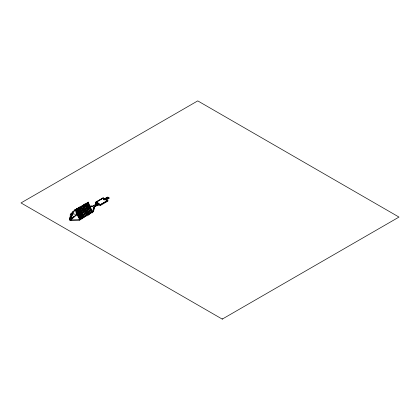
<?xml version="1.0" encoding="UTF-8"?>
<svg xmlns="http://www.w3.org/2000/svg" width="420" height="420" viewBox="0 0 420 420"><rect width="100%" height="100%" fill="white"/><g stroke="black" fill="none" stroke-linecap="round" stroke-linejoin="round"><path stroke-width="0.63" d="M69.794 219.875L69.977 217.896L72.844 211.838L72.755 213.927L70.838 218.395L70.838 220.269L69.626 219.802L70.492 220.458L70.838 220.253M79.832 220.138L75.059 209.685L70.297 214.316L69.977 219.77L69.626 219.949M74.96 210.068L75.842 209.234L75.842 210.2L79.842 219.245L93.445 211.381L94.064 208.782L93.145 208.252L94.08 207.711L93.98 206.945M79.065 219.377L93.445 211.071L92.657 210.62L93.802 209.958L93.445 211.381M69.794 219.555L70.66 220.201L69.794 219.555L70.88 217.051M71.332 215.849L72.844 211.838M70.455 218.169L75.059 209.685L75.059 210.651L86.053 204.304L86.053 203.338L84.756 204.603M96.038 203.443L95.461 204.078L95.461 204.787A1.701 0.982 0 0 1 95.55 204.283M96.038 203.527L95.891 203.873L97.319 204.703L98.49 204.194M77.826 208.651L79.081 207.365L83.685 217.712L83.081 217.366L79.081 208.331L79.081 207.365M80.582 207.779L81.286 207.06L81.286 206.089L79.989 207.354M82.415 206.005L83.669 204.713L88.657 215.287L87.67 214.715L83.669 205.684L83.669 204.713M82.966 206.404L83.669 205.684M84.168 205.711L84.871 204.986L84.871 204.02L83.139 205.706M86.588 204.314L87.292 203.59L87.292 202.624L85.99 203.889M75.758 209.627L76.624 208.782L81.391 219.224L80.624 218.783L76.624 209.753L76.624 208.782M76.881 209.144L78.183 207.884L82.95 218.327L82.183 217.886L78.183 208.85L78.183 207.884M78.246 208.53L79.979 206.845L84.745 217.287L83.979 216.846M81.165 206.672L82.467 205.412L87.234 215.854L86.468 215.413M86.436 203.8L88.169 202.12L92.925 212.557L92.169 212.116L88.169 203.086L88.169 202.12M76.519 209.165L77.401 208.336L82.273 218.836L81.407 218.332L77.401 209.302L77.401 208.336M77.28 214.4L70.838 218.395L69.977 217.896L72.755 213.927L77.28 214.4L70.66 220.054M96.049 203.432L96.527 203.138A1.386 0.803 0 0 1 97.918 203.107L98.059 203.254M96.049 203.522L96.527 203.222A1.386 0.803 0 0 1 97.918 203.191L98.443 203.474A1.386 0.803 0 0 1 98.495 204.272M71.3 218.678L72.319 218.048M98.081 203.301L98.485 203.432L98.165 203.249M98.495 204.188A1.386 0.803 0 0 0 98.443 203.39L98.453 203.301A1.701 0.982 0 0 1 98.632 204.388A1.701 0.982 0 0 1 96.962 204.897L95.818 204.398L96.306 204.682M86.468 204.067L88.169 203.086M75.763 212.184L88.872 204.619M96.49 203.427L95.429 202.818L95.429 202.251L103.131 197.804L104.853 198.797M96.091 202.141L103.063 198.114L107.373 200.603L100.401 204.776L96.091 202.141L100.401 204.629L107.373 200.603M96.091 202.288L103.063 198.256L107.373 200.75M76.466 213.717L89.576 206.152M77.511 213.843L89.838 206.724L89.576 206.572M90.321 206.63L91.266 206.084L92.573 206.141L92.573 206.451L94.495 205.343M107.331 198.093L105.677 199.379L105.551 198.965L104.118 199.941L103.467 199.563L106.906 197.484L107.557 197.857L107.331 198.424L107.205 198.02L107.331 198.424M103.467 199.563L107.819 197.085L109.027 197.778L109.027 198.34L106.055 200.056L106.055 199.49L109.027 197.778M107.205 198.356L107.431 197.883L107.037 197.657L105.032 198.665L105.032 199.007M89.402 206.099L91.266 206.084L91.97 206.488L95.881 204.22L95.461 204.466L96.862 205.291L93.98 206.955L94.08 208.021L93.98 206.955M95.818 204.398L95.54 204.971L95.928 204.603M106.738 198.02L107.037 197.657M95.928 204.446L95.676 204.745L96.164 204.871M105.551 198.965L107.431 197.883M103.467 199.469L104.118 199.841L107.557 197.857M105.551 199.306L105.871 199.269M90.494 208.152L77.385 215.722L78.094 216.132M95.776 205.107L96.416 204.724M95.54 204.823L96.416 204.887M95.54 204.971L96.028 205.254L96.416 204.619M93.98 207.265L96.868 205.601L96.852 204.881L98.285 204.362M78.278 217.66L91.382 210.089M95.429 202.251L100.202 205.007L107.909 200.56L107.909 201.122L100.202 205.574L98.611 204.656M92.915 209.444L94.064 208.777L94.064 209.092L94.08 207.711L93.377 207.302M222.254 319.116L399 217.072L197.747 100.884L21 202.928L222.254 319.116L222.254 318.796M107.982 198.597L109.027 198.34L108.423 197.993M73.211 216.925L74.702 216.62M79.832 219.817L70.838 219.949L69.977 219.45M70.838 220.269L79.832 220.122M89.402 206.409L91.266 206.393L91.266 206.084M96.532 205.548L96.962 205.606A1.701 0.982 0 0 0 98.826 204.729M98.464 203.438L98.123 203.233L98.401 203.333M107.683 198.424L108.281 198.77M105.871 198.938L105.677 199.379M106.496 199.453L106.801 199.626M106.055 199.49L107.909 200.56M95.928 204.335L95.461 204.067A1.701 0.982 0 0 1 96.243 203.086A1.701 0.982 0 0 1 98.133 203.123M76.991 214.441L77.417 214.688M79.842 219.235L80.714 219.739L75.842 209.234M70.093 218.416L70.728 218.778M70.093 218.768L70.728 219.135M72.088 217.618L72.545 218.479L71.531 219.109L71.075 218.248M71.584 217.933L72.041 218.794M87.292 202.624L92.048 213.061L91.292 212.625L87.292 203.59M86.053 203.338L90.814 213.775L90.058 213.339L86.053 204.304M84.871 204.02L89.639 214.463L88.872 214.022L84.871 204.986M81.286 206.089L86.053 216.531L85.286 216.09L81.286 207.06M70.675 216.421L70.476 217.366L70.382 217.04M70.088 217.655L70.282 218.316M107.819 197.085L107.819 197.647M106.906 197.484L106.906 197.925M105.32 198.991L105.194 198.571L105.194 198.912M103.131 197.804L103.131 198.366M100.202 205.007L100.202 205.574M98.453 203.301L98.453 203.6M97.319 204.703L95.923 203.894M93.802 209.958L93.802 210.268M89.224 205.385L89.224 205.947M86.468 215.423L82.467 206.378L82.467 205.412M83.979 216.862L79.979 207.816L79.979 206.845M70.99 213.817L70.99 214.127M70.413 218.311L70.413 219.308M70.297 214.316L70.297 214.636M98.653 204.172A1.386 0.803 0 0 1 98.495 204.577M96.527 203.527A1.386 0.803 0 0 1 97.918 203.495M98.443 203.779A1.386 0.803 0 0 1 98.595 203.968M70.728 218.495L70.093 218.127L70.093 219.125L70.728 219.492L70.728 218.495"/></g></svg>
